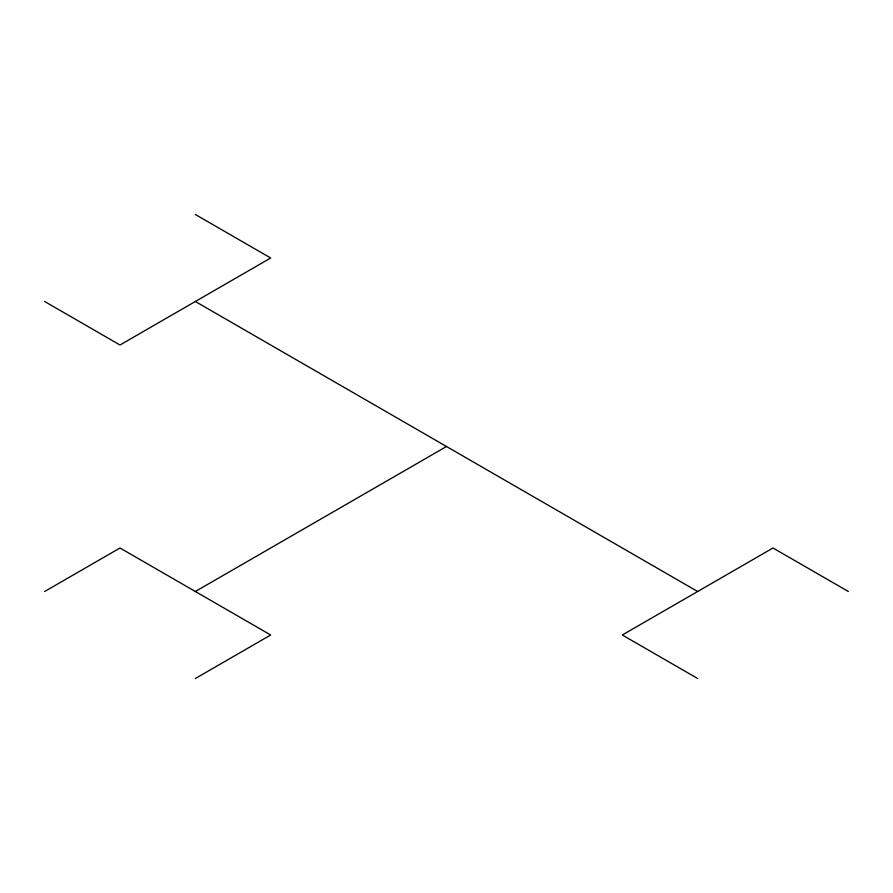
<?xml version="1.0" encoding="UTF-8"?>
<svg xmlns="http://www.w3.org/2000/svg" width="893" height="893" viewBox="0 0 893 893"><rect width="100%" height="100%" fill="white"/><g stroke="black" fill="none" stroke-linecap="round" stroke-linejoin="round"><path stroke-width="1.34" d="M44.65 591.501L119.997 548.001L270.691 635.001L195.344 678.513M195.344 591.501L446.5 446.5M195.344 214.487L270.691 257.999L119.997 344.999L44.65 301.499M848.35 591.501L773.003 548.001L622.309 635.001L697.656 678.513M195.344 301.499L697.656 591.501"/></g></svg>
